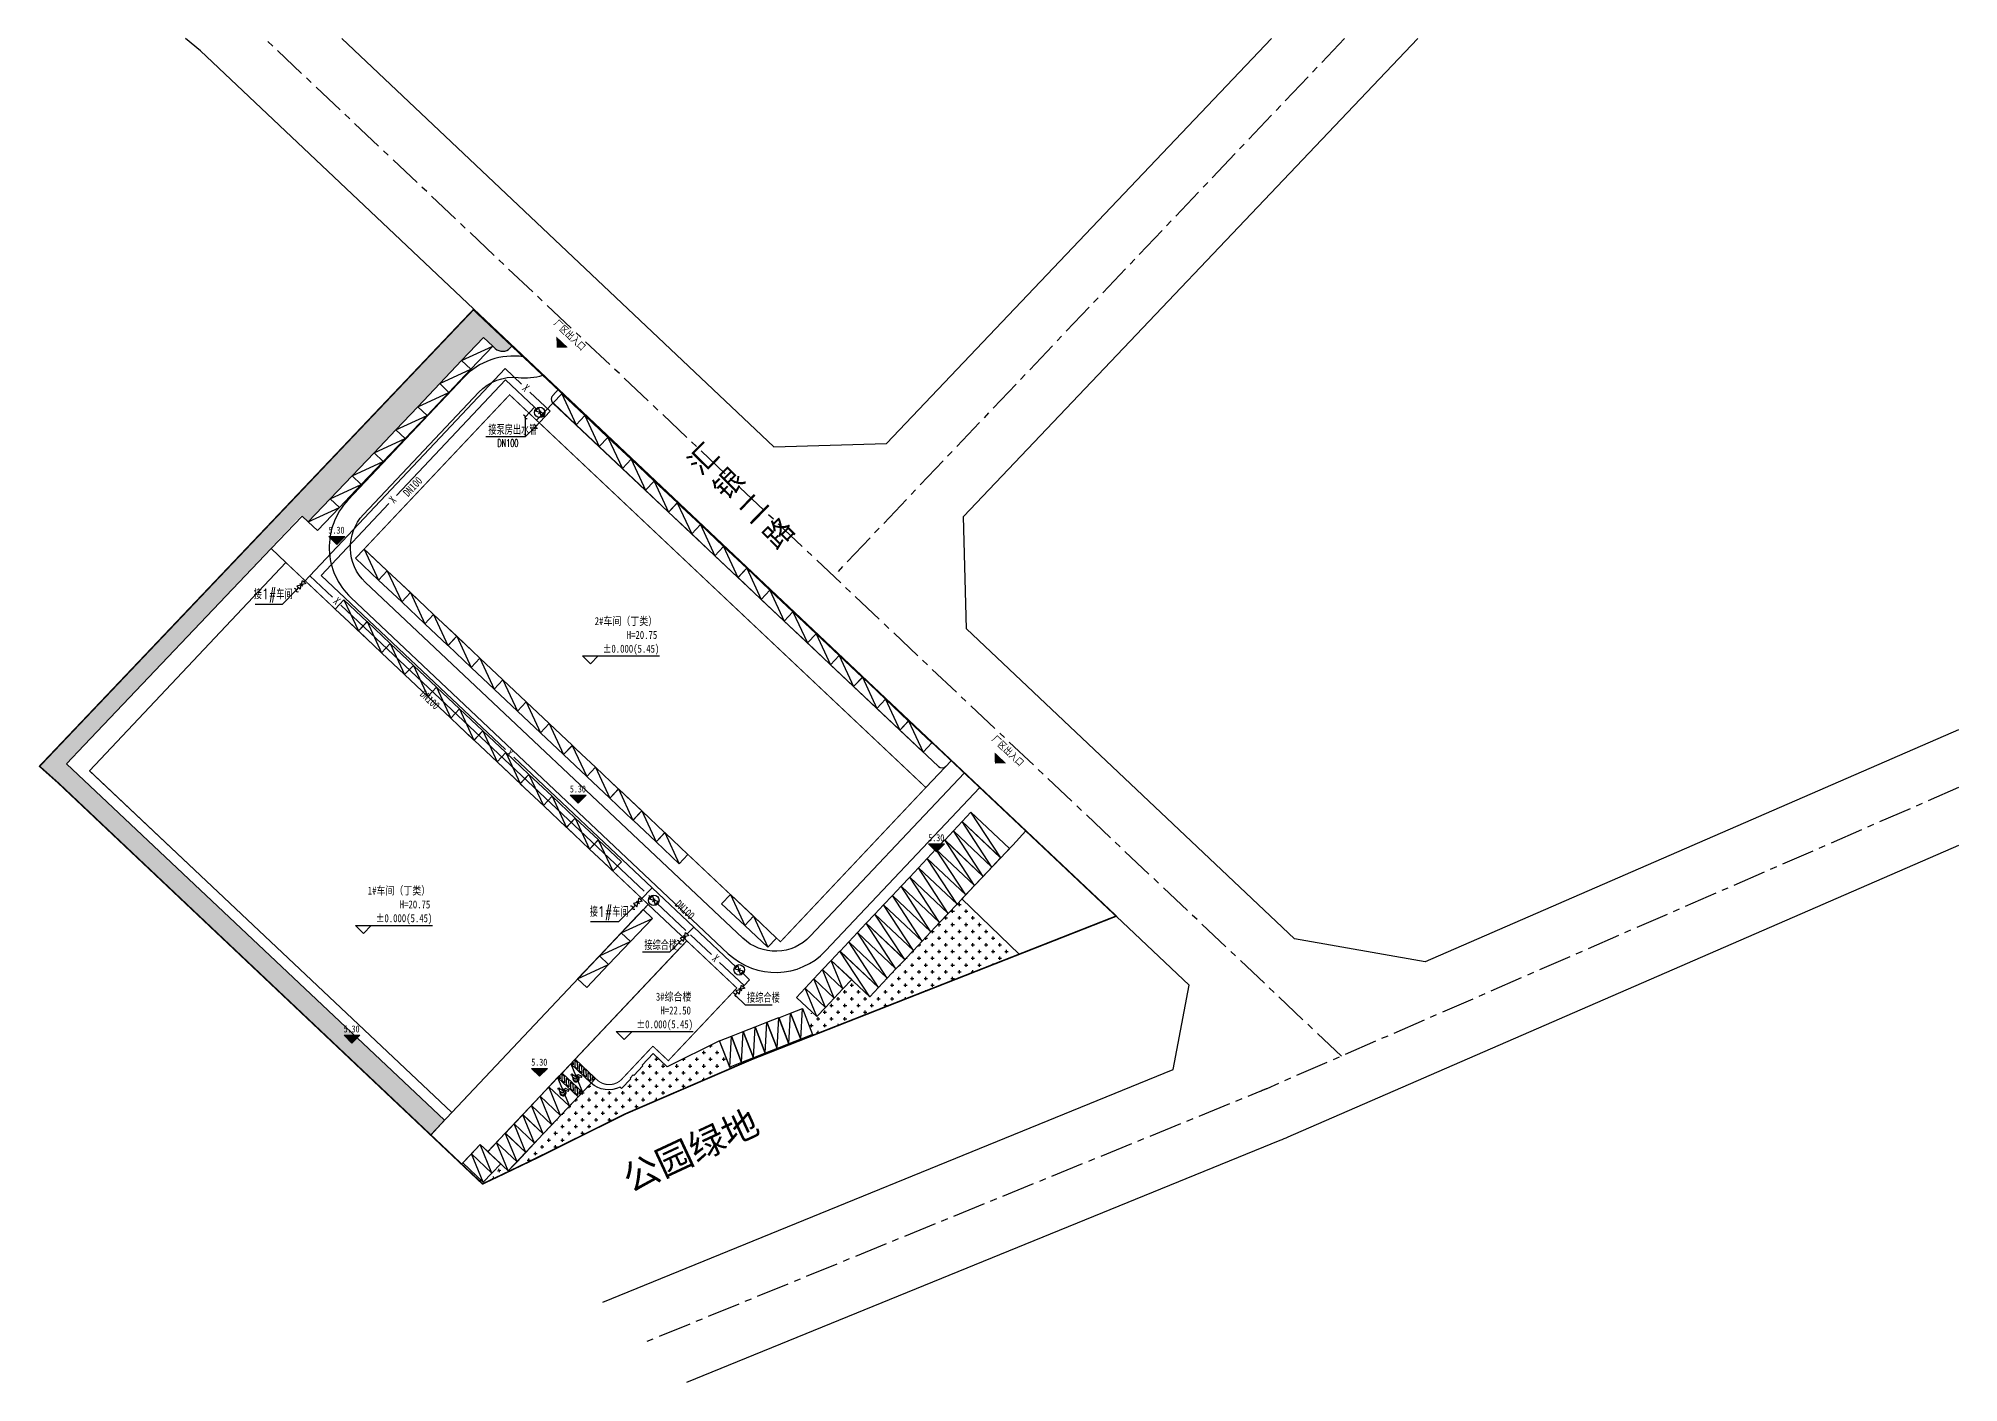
# Model space of a CAD drawing. Header units: millimetres. Extents: x 685119 to 686103, y 2545183 to 2545581.
# Drawn here: x 685740.4 to 686102.9, y 2545183 to 2545436.7 of the extents above; entities that cross this region are included whole.
import ezdxf

# ---------------------------------------------------------------- set-up
doc = ezdxf.new("R2010")
doc.units = ezdxf.units.MM
doc.header["$LTSCALE"] = 500
for name, pattern in [('CENTER', [2, 1.25, -0.25, 0.25, -0.25]), ('DASH', [0.35, 0.25, -0.1]), ('DASHED', [0.75, 0.5, -0.25]), ('DOTE', [2.42, 2, -0.2, 0.02, -0.2])]:
    doc.linetypes.add(name, pattern=pattern)
for name, color, linetype in [('1绿地填充', 116, 'Continuous'), ('2', 2, 'Continuous'), ('4', 4, 'Continuous'), ('9', 9, 'Continuous'), ('DIM_ELEV', 3, 'Continuous'), ('PIPE-消防', 1, 'Continuous'), ('PLAN_道路', 4, 'Continuous'), ('T1-图例$0$A-Car-Stnd', 155, 'Continuous'), ('T1-图例$0$A-Stnd', 7, 'Continuous'), ('TWT_ELEV', 3, 'Continuous'), ('TWT_LEAD', 3, 'Continuous'), ('TWT_TEXT', 7, 'Continuous'), ('VALVE_消防', 7, 'Continuous'), ('Z-道路中心线', 1, 'Continuous'), ('建筑', 4, 'Continuous')]:
    doc.layers.add(name, color=color, linetype=linetype)
doc.layers.add('JT-道路名称-BZ', color=7, linetype='Continuous', lineweight=5)
doc.styles.add('-宋', font='simsun_0.shx', dxfattribs={"width": 0.8})
doc.styles.add('_TCH_DIM', font='SIMPLEX.shx', dxfattribs={"width": 0.8, "bigfont": 'GBCBIG.shx'})
doc.styles.get("Standard").update_dxf_attribs({"font": 'simsun_0.shx'})
doc.styles.add('天正', font='simplex8.shx', dxfattribs={"width": 0.7, "bigfont": 'hztxt.shx'})
pattern_1 = [(0, (-685263.1373, -2544651.7945), (1.27, 1.27), [0.635, -1.905]), (90, (-685262.8198, -2544652.112), (-1.27, 1.27), [0.635, -1.905])]

# ---------------------------------------------------------------- blocks, each defined once
blk = doc.blocks.new('$TWTSYS$00000247')
at = {"elevation": 0}
blk.add_lwpolyline([(7, -101, -0.575183), (0, 0, 0.604745), (-11, 101, 16.924828)], format="xyb", dxfattribs=at)
blk = doc.blocks.new('JHRTYJF')
at = {"layer": '4'}
blk.add_lwpolyline([(696832.77, 2573175.73), (696826.79, 2573175.8), (696826.81, 2573178.19), (696832.8, 2573178.12)], close=True, dxfattribs=at)
blk.add_lwpolyline([(696826.81, 2573178.19), (696832.77, 2573175.73)], dxfattribs=at)
blk = doc.blocks.new('43TGTRHFD')
at = {"layer": '4'}
blk.add_lwpolyline([(685418.35, 2545245.02), (685420.75, 2545245.02), (685420.75, 2545239.72), (685418.35, 2545239.72)], close=True, dxfattribs=at)
blk.add_lwpolyline([(685418.35, 2545239.72), (685420.75, 2545245.02)], dxfattribs=at)
blk = doc.blocks.new('45TGHHSAAAA')
at = {"layer": '4'}
blk.add_lwpolyline([(685411.33, 2545246.79), (685413.73, 2545246.79), (685413.73, 2545236.79), (685411.33, 2545236.79)], close=True, dxfattribs=at)
blk.add_lwpolyline([(685411.33, 2545236.79), (685413.73, 2545246.79)], dxfattribs=at)
blk = doc.blocks.new('T1-图例$0$A$C6C161DE2')
at = {"layer": '9'}
blk.add_lwpolyline([(2400, 5300), (0, 0)], dxfattribs=at)
for points in [[(572, 2693), (609, 2827), (679, 2931), (752, 3001), (853, 3056), (827, 3173), (685, 3112), (563, 2987), (487, 2874), (444, 2691), (444, 2534), (496, 2376), (569, 2260), (700, 2135), (868, 2054), (1124, 2042), (1356, 2129), (1456, 2243), (1532, 2330), (1581, 2443), (1599, 2553), (1610, 2620), (1480, 2617), (1471, 2519), (1442, 2440), (1389, 2350), (1320, 2272), (1201, 2205), (1073, 2170), (932, 2182), (795, 2240), (714, 2292), (641, 2379), (589, 2473), (569, 2580)], [(971, 2668), (1029, 2644), (1637, 2644), (1912, 2124), (1953, 2086), (2011, 2080), (2084, 2115), (2113, 2164), (2110, 2225), (1889, 2812), (1854, 2861), (1819, 2882), (1242, 2879), (1218, 3060), (1535, 3066), (1570, 3109), (1555, 3156), (1544, 3176), (1532, 3197), (1186, 3197), (1137, 3430), (1102, 3482), (1041, 3520), (980, 3523), (892, 3497), (846, 3450), (834, 3415), (834, 3354), (945, 2711)]]:
    blk.add_lwpolyline(points, close=True, dxfattribs=at)
blk.add_circle((1038, 3709), 158, dxfattribs=at)
at = {"layer": 'T1-图例$0$A-Car-Stnd'}
for points in [[(0, 5300), (0, 0), (2400, 0), (2400, 5300)], [(3600, 0), (2400, 0), (2400, 5300), (3600, 5300)], [(3450, 4033), (3450, 3472), (2550, 2572), (2550, 3133)], [(3450, 2911), (3450, 2350), (2550, 1450), (2550, 2011)]]:
    blk.add_lwpolyline(points, close=True, dxfattribs=at)
for points in [[(2550, 4817), (2550, 5150), (2883, 5150)], [(3444, 5150), (3450, 5150), (3450, 4595), (2550, 3695), (2550, 4256), (3444, 5150)], [(2883, 5150), (2550, 4817), (2550, 5150), (2883, 5150)], [(3450, 5107), (3450, 4636)], [(3450, 4033), (3450, 3693)], [(2550, 2793), (2550, 3133)], [(3450, 1227), (2550, 327), (2550, 888), (3450, 1788), (3450, 1227)], [(3450, 666), (3450, 150), (2934, 150), (3450, 666)]]:
    blk.add_lwpolyline(points, dxfattribs=at)
blk = doc.blocks.new('A$C109832E5')
at = {"layer": '9', "linetype": 'Continuous'}
h = blk.add_hatch(dxfattribs=at)
h.set_pattern_fill('CROSS', color=256, scale=0.2)
h.set_pattern_definition(pattern_1)
edge = h.paths.add_edge_path()
edge.add_line((76.56, 49.48), (5.27, 116.72))
edge.add_line((5.27, 116.72), (49.52, 163.64))
edge.add_line((49.52, 163.64), (50.84, 162.39))
edge.add_line((50.84, 162.39), (83.92, 197.19))
edge.add_line((83.92, 197.19), (86.11, 195.12))
edge.add_arc((87.48, 196.58), 2, 226.6757, 316.4498)
edge.add_line((88.93, 195.2), (89.37, 195.66))
edge.add_line((89.37, 195.66), (83.09, 201.39))
edge.add_line((83.09, 201.39), (82, 202.43))
edge.add_line((82, 202.43), (0.11, 116.28))
edge.add_line((0.11, 116.28), (3.68, 113.1))
edge.add_line((3.68, 113.1), (73.95, 46.71))
edge.add_line((73.95, 46.71), (74.16, 46.94))
edge.add_line((74.16, 46.94), (76.56, 49.48))
h = blk.add_hatch(dxfattribs=at)
h.set_pattern_fill('CROSS', color=256, scale=0.2)
h.set_pattern_definition(pattern_1)
h.paths.add_polyline_path([(174.19, 91.24), (156.81, 72.81), (153.39, 76.04), (146.81, 69.05), (144.16, 70.74), (146.03, 65.68), (185, 80.82)])
h = blk.add_hatch(dxfattribs=at)
h.set_pattern_fill('CROSS', color=256, scale=0.2)
h.set_pattern_definition(pattern_1)
edge = h.paths.add_edge_path()
edge.add_arc((107.5, 59.99), 4.77, 226.7499, 297.4049)
edge.add_line((109.69, 55.76), (109.98, 55.48))
edge.add_line((109.98, 55.48), (111.7, 57.3))
edge.add_line((111.7, 57.3), (111.56, 57.44))
edge.add_line((111.56, 57.44), (112.14, 58.06))
edge.add_line((112.14, 58.06), (112.29, 57.92))
edge.add_line((112.29, 57.92), (114, 59.74))
edge.add_line((114, 59.74), (113.86, 59.88))
edge.add_line((113.86, 59.88), (115.92, 62.06))
edge.add_line((115.92, 62.06), (118.56, 59.57))
edge.add_line((118.56, 59.57), (128.45, 64.46))
edge.add_line((128.45, 64.46), (130.51, 59.23))
edge.add_line((130.51, 59.23), (110.71, 50.7))
edge.add_line((110.71, 50.7), (93.53, 42.16))
edge.add_line((93.53, 42.16), (88.64, 39.82))
edge.add_line((88.64, 39.82), (88.58, 39.93))
edge.add_line((88.58, 39.93), (104.23, 56.52))
h = blk.add_hatch(dxfattribs=at)
h.set_pattern_fill('CROSS', color=256, scale=0.2, angle=10)
h.set_pattern_definition([(10, (-685263.1373, -2544651.7945), (1.0301726607, 1.47123903196), [0.635, -1.905]), (100, (-685262.7695, -2544652.052), (-1.47123903196, 1.0301726607), [0.635, -1.905])])
h.paths.add_polyline_path([(80, 41.44), (79.78, 41.2), (83.72, 37.48), (88.64, 39.81), (88.58, 39.93), (87.15, 41.29), (83.85, 37.8)])
at = {"layer": 'DIM_ELEV'}
for points in [[(97.72, 195.24), (99.84, 195.3), (97.66, 197.36)], [(180.42, 116.8), (182.54, 116.86), (180.36, 118.92)]]:
    blk.add_hatch(color=256, dxfattribs=at).paths.add_polyline_path(points)
at = {"layer": 'TWT_ELEV'}
for points in [[(56.22, 158.15), (54.72, 159.65), (57.72, 159.65)], [(101.79, 109.31), (100.29, 110.81), (103.29, 110.81)], [(169.42, 100.12), (167.92, 101.62), (170.92, 101.62)], [(59.08, 64.04), (57.58, 65.54), (60.58, 65.54)], [(94.49, 57.78), (92.99, 59.28), (95.99, 59.28)]]:
    blk.add_hatch(color=256, dxfattribs=at).paths.add_polyline_path(points)
at = {"layer": '1绿地填充', "linetype": 'Continuous'}
blk.add_line((85.18, 38.17), (85.18, 38.17), dxfattribs=at)
at = {"layer": '4', "linetype": 'CENTER', "ltscale": 0.01}
blk.add_line((246.42, 253.61), (149.98, 152.16), dxfattribs=at)
at = {"layer": '4', "ltscale": 5}
for p, q in [((86.11, 195.12), (85.65, 195.53)), ((89.25, 195.54), (88.93, 195.2)), ((97.02, 184.82), (169.75, 116.23)), ((167.39, 112.27), (172.22, 117.39))]:
    blk.add_line(p, q, dxfattribs=at)
at = {"layer": '4', "linetype": 'DASH', "ltscale": 5}
for p, q in [((98.66, 186.57), (93.93, 181.56)), ((98.09, 187.42), (96.97, 186.24))]:
    blk.add_line(p, q, dxfattribs=at)
at = {"layer": '4', "ltscale": 2.5}
blk.add_line((77.93, 50.94), (73.94, 46.72), dxfattribs=at)
at = {"layer": '4'}
for points in [[(106.44, 15.16), (214.09, 59.05), (217.08, 75.01), (30.51, 251.27), (27.65, 253.61)], [(138.69, 176.58), (159.97, 177.18)], [(175.05, 142.23), (174.48, 163.42)], [(362.31, 123.17), (261.66, 79.38), (237, 83.7), (175.05, 142.23)]]:
    blk.add_lwpolyline(points, dxfattribs=at)
at = {"layer": '4', "linetype": 'CENTER', "ltscale": 0.01, "flags": 128}
blk.add_lwpolyline([(245.84, 61.6), (42.59, 253.61)], dxfattribs=at)
at = {"layer": '4', "ltscale": 50}
for points in [[(138.69, 176.58), (57.15, 253.61)], [(232.63, 253.61), (159.97, 177.18)], [(174.48, 163.42), (260.22, 253.61)]]:
    blk.add_lwpolyline(points, dxfattribs=at)
at = {"layer": '4', "ltscale": 2.5}
blk.add_lwpolyline([(43.81, 157.35), (49.67, 163.5), (50.84, 162.39)], dxfattribs=at)
at = {"layer": '4', "linetype": 'CENTER', "ltscale": 0.01, "flags": 128}
blk.add_lwpolyline([(362.31, 112.26), (231.72, 55.45, -0.005813), (230.43, 54.91), (114.34, 7.58)], format="xyb", dxfattribs=at)
at = {"layer": '4'}
blk.add_lwpolyline([(183.78, 101.4), (186.29, 104.07), (203.31, 88.02), (185, 80.82), (174.19, 91.24)], close=True, dxfattribs=at)
blk.add_lwpolyline([(362.31, 101.36), (235.71, 46.28, -0.005813), (234.21, 45.65), (122.23, 0)], format="xyb", dxfattribs=at)
at = {"layer": '4', "linetype": 'Continuous'}
blk.add_lwpolyline([(128.45, 64.46), (118.56, 59.57), (115.91, 62.06), (113.86, 59.88), (114, 59.74), (112.29, 57.92), (112.14, 58.06), (111.56, 57.44), (111.7, 57.3), (109.98, 55.48), (109.69, 55.76, -0.318444), (104.23, 56.52), (88.58, 39.93), (88.64, 39.82), (110.7, 50.7), (130.51, 59.23)], format="xyb", close=True, dxfattribs=at)
at = {"layer": '4', "ltscale": 5}
for centre, radius, end in [((87.48, 196.58), 2, 316.4498), ((170.44, 116.96), 1, 316.6757)]:
    blk.add_arc(centre, radius, 226.6757, end, dxfattribs=at)
at = {"layer": '4', "linetype": 'DASH', "ltscale": 5}
blk.add_arc((97.7, 185.55), 1, 136.6757, 226.6757, dxfattribs=at)
at = {"layer": 'DIM_ELEV'}
for p, q in [((104.07, 135.61), (102.57, 137.11)), ((102.57, 137.11), (117.14, 137.11)), ((104.07, 135.61), (105.57, 137.11)), ((61.23, 84.76), (59.73, 86.26)), ((59.73, 86.26), (74.3, 86.26)), ((61.23, 84.76), (62.73, 86.26)), ((110.44, 64.75), (108.94, 66.25)), ((108.94, 66.25), (123.5, 66.25)), ((110.44, 64.75), (111.94, 66.25))]:
    blk.add_line(p, q, dxfattribs=at)
at = {"layer": 'PLAN_道路', "linetype": 'Continuous'}
blk.add_lwpolyline([(61.23, 163.76), (83.02, 186.86, -0.231662), (90.43, 189.64, 0.091531), (95.13, 190.05), (91.42, 193.55, 0.244105), (80.11, 189.6), (58.32, 166.5, 0.414219), (58.86, 148.12), (130.11, 80.92, 0.41397), (148.48, 81.45), (177.6, 112.27), (174.66, 115.04), (145.58, 84.2, -0.414214), (132.86, 83.83), (61.6, 151.03, -0.41422), (61.23, 163.76)], format="xyb", close=True, dxfattribs=at)
blk.add_lwpolyline([(9.55, 115.44), (9.55, 115.44), (77.93, 50.94), (101.91, 76.36), (101.91, 76.36), (114.26, 89.46), (114.26, 89.46), (114.99, 90.22), (122.26, 83.36), (101.2, 61.03), (84.73, 43.57), (83.3, 44.93), (80, 41.44), (79.78, 41.21), (73.95, 46.71), (76.56, 49.48), (5.23, 116.76), (8.54, 120.24), (43.81, 157.35), (46.6, 154.72), (9.55, 115.44), (9.55, 115.44)], close=True, dxfattribs=at)
at = {"layer": 'TWT_ELEV'}
for p, q in [((56.22, 158.15), (54.72, 159.65)), ((54.72, 159.65), (57.72, 159.65)), ((56.22, 158.15), (57.72, 159.65)), ((101.79, 109.31), (100.29, 110.81)), ((100.29, 110.81), (103.29, 110.81)), ((101.79, 109.31), (103.29, 110.81)), ((169.42, 100.12), (167.92, 101.62)), ((167.92, 101.62), (170.92, 101.62)), ((169.42, 100.12), (170.92, 101.62)), ((59.08, 64.04), (57.58, 65.54)), ((57.58, 65.54), (60.58, 65.54)), ((59.08, 64.04), (60.58, 65.54)), ((94.49, 57.78), (92.99, 59.28)), ((92.99, 59.28), (95.99, 59.28)), ((94.49, 57.78), (95.99, 59.28))]:
    blk.add_line(p, q, dxfattribs=at)
at = {"layer": 'Z-道路中心线', "linetype": 'DOTE', "ltscale": 0.003, "const_width": 0.3}
blk.add_lwpolyline([(203.32, 88.01), (82, 202.43), (0.11, 116.28), (3.68, 113.1), (83.72, 37.48), (86.84, 38.95), (91.26, 41.07), (93.53, 42.16), (110.7, 50.7), (134.61, 61)], close=True, dxfattribs=at)
at = {"layer": '建筑', "const_width": 0.2}
for points in [[(139.95, 83.17), (61.38, 157.27), (88.83, 186.37), (167.39, 112.27)], [(9.55, 115.44), (77.93, 50.94), (114.98, 90.22), (46.6, 154.72)]]:
    blk.add_lwpolyline(points, close=True, dxfattribs=at)
blk.add_lwpolyline([(128.81, 77.19), (122.26, 83.36), (101.19, 61.03), (105.34, 57.12, 0.414214), (110.01, 57.25), (115.87, 63.47)], format="xyb", dxfattribs=at)
blk.add_lwpolyline([(128.81, 77.19), (131.72, 74.44), (118.78, 60.73), (115.87, 63.47)], dxfattribs=at)
at = {"xscale": 1.002713087290779, "yscale": 1.002713087290779, "zscale": 1.002713087290779}
for p, rotation in [((1413560.26, -2268617.79), 47.07561434724278), ((1413556.13, -2268622.14), 47.07561434724278), ((1413552, -2268626.49), 47.07561434724278), ((-2263003.99, -1422414.95), 317.30624363396), ((1413547.86, -2268630.84), 47.07561434724278), ((-2262999.63, -1422419.07), 317.30624363396), ((1413543.73, -2268635.18), 47.07561434724278), ((-2262995.26, -1422423.18), 317.30624363396), ((1413539.59, -2268639.53), 47.07561434724278), ((-2262990.9, -1422427.3), 317.30624363396), ((1413535.46, -2268643.88), 47.07561434724278), ((1413531.33, -2268648.23), 47.07561434724278), ((-2262986.53, -1422431.42), 317.30624363396), ((-2262982.17, -1422435.53), 317.30624363396), ((-2262977.8, -1422439.65), 317.30624363396), ((-2263160.06, -1422255.26), 317.3014590761614), ((-2262973.44, -1422443.76), 317.30624363396), ((-2263155.7, -1422259.37), 317.3014590761614), ((-2262969.07, -1422447.88), 317.30624363396), ((-2263151.33, -1422263.49), 317.3014590761614), ((-2262964.71, -1422452), 317.30624363396), ((-2263163.88, -1422264.85), 317.3014590761614), ((-2262960.34, -1422456.11), 317.30624363396), ((-2263159.51, -1422268.97), 317.3014590761614), ((-2263146.97, -1422267.61), 317.3014590761614), ((-2263155.15, -1422273.09), 317.3014590761614), ((-2263142.6, -1422271.73), 317.3014590761614), ((-2262955.98, -1422460.23), 317.30624363396), ((-2263150.78, -1422277.21), 317.3014590761614), ((-2263138.24, -1422275.84), 317.3014590761614), ((-2262951.61, -1422464.35), 317.30624363396), ((-2263146.42, -1422281.32), 317.3014590761614), ((-2263133.87, -1422279.96), 317.3014590761614), ((-2262947.25, -1422468.46), 317.30624363396), ((-2263142.06, -1422285.44), 317.3014590761614), ((-2263129.51, -1422284.08), 317.3014590761614), ((-2262942.88, -1422472.58), 317.30624363396), ((-2263125.14, -1422288.19), 317.3014590761614), ((-2262938.52, -1422476.7), 317.30624363396), ((-2263137.69, -1422289.56), 317.3014590761614), ((-2263120.78, -1422292.31), 317.3014590761614), ((-2263133.33, -1422293.67), 317.3014590761614), ((-2263116.41, -1422296.43), 317.3014590761614), ((-2263128.96, -1422297.79), 317.3014590761614), ((-2263124.6, -1422301.91), 317.3014590761614), ((-2263112.05, -1422300.54), 317.3014590761614), ((-2263120.23, -1422306.02), 317.3014590761614), ((-2263107.68, -1422304.66), 317.3014590761614), ((-2263115.87, -1422310.14), 317.3014590761614), ((-2263103.32, -1422308.78), 317.3014590761614), ((-2263090.95, -1422320.44), 317.3014590761614), ((1413590.4, -2268725.74), 47.07561434724278), ((-2263086.59, -1422324.55), 317.3014590761614), ((1413586.26, -2268730.09), 47.07561434724278), ((1413582.13, -2268734.44), 47.07561434724278)]:
    blk.add_blockref('JHRTYJF', p, dxfattribs=dict(at, rotation=rotation))
for name, p, rotation in [('45TGHHSAAAA', (1381514.61, -2244882.33), 46.67571078562544), ('45TGHHSAAAA', (1381516.26, -2244880.59), 46.67571078562544), ('45TGHHSAAAA', (1381511.32, -2244885.82), 46.67571078562544), ('45TGHHSAAAA', (1381512.97, -2244884.08), 46.67571078562544), ('45TGHHSAAAA', (1381508.03, -2244889.32), 46.67571078562544), ('45TGHHSAAAA', (1381509.67, -2244887.57), 46.67571078562544), ('45TGHHSAAAA', (1381504.73, -2244892.81), 46.67571078562544), ('45TGHHSAAAA', (1381506.38, -2244891.06), 46.67571078562544), ('45TGHHSAAAA', (1381501.44, -2244896.3), 46.67571078562544), ('45TGHHSAAAA', (1381503.09, -2244894.55), 46.67571078562544), ('45TGHHSAAAA', (1381498.15, -2244899.79), 46.67571078562544), ('45TGHHSAAAA', (1381499.79, -2244898.05), 46.67571078562544), ('45TGHHSAAAA', (1381494.85, -2244903.28), 46.67571078562544), ('45TGHHSAAAA', (1381496.5, -2244901.54), 46.67571078562544), ('45TGHHSAAAA', (1381491.56, -2244906.78), 46.67571078562544), ('45TGHHSAAAA', (1381493.21, -2244905.03), 46.67571078562544), ('43TGTRHFD', (1381480.51, -2244915.91), 46.67571079169093), ('43TGTRHFD', (1381482.16, -2244914.16), 46.67571079169093), ('43TGTRHFD', (1381483.81, -2244912.42), 46.67571079169093), ('43TGTRHFD', (1381478.87, -2244917.66), 46.67571079169093), ('43TGTRHFD', (293488.66, -2619476.32), 21.46147902869366), ('43TGTRHFD', (293490.9, -2619475.44), 21.46147902869366), ('43TGTRHFD', (293477.5, -2619480.71), 21.46147902869366), ('43TGTRHFD', (293479.73, -2619479.83), 21.46147902869366), ('43TGTRHFD', (293481.96, -2619478.95), 21.46147902869366), ('43TGTRHFD', (293484.2, -2619478.07), 21.46147902869366), ('43TGTRHFD', (293486.43, -2619477.19), 21.46147902869366), ('43TGTRHFD', (1381430.52, -2244936.3), 46.67571077331962), ('43TGTRHFD', (1381427.23, -2244939.79), 46.67571077331962), ('43TGTRHFD', (1381428.88, -2244938.05), 46.67571077331962), ('43TGTRHFD', (1381423.94, -2244943.28), 46.67571077331962), ('43TGTRHFD', (1381425.58, -2244941.54), 46.67571077331962), ('43TGTRHFD', (1379529.64, -2246107.7), 46.6275403398724), ('43TGTRHFD', (1381420.64, -2244946.78), 46.67571077331962), ('43TGTRHFD', (1381422.29, -2244945.03), 46.67571077331962), ('43TGTRHFD', (1379527.99, -2246109.45), 46.6275403398724)]:
    blk.add_blockref(name, p, dxfattribs=dict(rotation=rotation))
at = {"layer": 'T1-图例$0$A-Stnd', "xscale": 0.001, "yscale": 0.001, "zscale": 0.001, "rotation": 46.67571078596392}
for p in [(100.11, 52.15), (102.58, 54.77)]:
    blk.add_blockref('T1-图例$0$A$C6C161DE2', p, dxfattribs=at)
at = {"linetype": 'DASHED', "insert": (122.01, 173.82, -9994.4), "char_height": 4, "width": 22.0358, "attachment_point": 1, "rotation": 45.4019}
blk.add_mtext('汇\\P银\\P二\\P路', dxfattribs=at)
at = {"layer": 'DIM_ELEV', "color": 7, "style": '-宋', "width": 0.8}
for s, height, p in [('2#车间（丁类）', 1.511, (104.89, 142.91)), ('H=20.75', 1.511, (110.94, 140.31)), ('%%p0.000(5.45)', 1.5105, (106.4, 137.71)), ('1#车间（丁类）', 1.511, (62.05, 92.06)), ('H=20.75', 1.511, (68.1, 89.46)), ('%%p0.000(5.45)', 1.5105, (63.56, 86.86)), ('3#综合楼', 1.511, (116.44, 72.05)), ('H=22.50', 1.511, (117.3, 69.45)), ('%%p0.000(5.45)', 1.5105, (112.77, 66.85))]:
    blk.add_text(s, height=height, dxfattribs=at).set_placement(p)
at = {"layer": 'JT-道路名称-BZ', "linetype": 'Continuous'}
blk.add_text('公园绿地', height=5, rotation=25, dxfattribs=at).set_placement((111.66, 35.74))
at = {"layer": 'TWT_ELEV', "color": 7, "style": '-宋', "width": 0.8}
for p in [(54.65, 160.17), (100.21, 111.34), (167.85, 102.14), (57.5, 66.06), (92.92, 59.8)]:
    blk.add_text('5.30', height=1.322, dxfattribs=at).set_placement(p)
at = {"layer": 'TWT_TEXT', "style": '-宋', "width": 0.8}
for p in [(97.05, 199.7), (179.75, 121.26)]:
    blk.add_text('厂区出入口', height=1.322, rotation=316.628, dxfattribs=at).set_placement(p)
blk = doc.blocks.new('$VALVE$00000296')
for points in [[(-125, 72), (-125, -72), (125, 72), (125, -72), (-125, 72)], [(0, 60), (0, -64)]]:
    blk.add_lwpolyline(points)
for p in [(-125, 0), (125, 0)]:
    blk.add_point(p)

msp = doc.modelspace()

# ---------------------------------------------------------------- linework, layer by layer
at = {"layer": '2', "ltscale": 2.5}
for centre in [(685835.07, 2545366.1), (685856.6, 2545274.04), (685872.71, 2545260.91)]:
    msp.add_circle(centre, 0.989, dxfattribs=at)
at = {"layer": 'PIPE-消防', "linetype": 'Continuous', "ltscale": 0.0125}
for p, q in [((685791.68, 2545335.27), (685828.53, 2545374.35)), ((685808.04, 2545350.44), (685828.59, 2545372.23)), ((685828.53, 2545374.35), (685831.65, 2545371.4)), ((685828.59, 2545372.23), (685834.06, 2545367.06)), ((685833.21, 2545369.93), (685837.03, 2545366.33)), ((685834.06, 2545367.06), (685832.33, 2545365.22)), ((685834.06, 2545367.06), (685834.53, 2545366.62)), ((685836, 2545365.24), (685834.26, 2545363.4)), ((685835.62, 2545365.59), (685836, 2545365.24)), ((685837.03, 2545366.33), (685836, 2545365.24)), ((685793.8, 2545335.33), (685806.57, 2545348.88)), ((685789.56, 2545333.03), (685789.1, 2545332.54)), ((685791.68, 2545335.27), (685790.59, 2545334.12)), ((685791.68, 2545335.27), (685795.97, 2545331.22)), ((685828.61, 2545302.5), (685793.8, 2545335.33)), ((685797.53, 2545329.75), (685854.78, 2545275.75)), ((685856.26, 2545276.42), (685830.17, 2545301.03)), ((685856.26, 2545276.42), (685854.12, 2545274.2)), ((685855.66, 2545274.93), (685856.05, 2545274.55)), ((685864.13, 2545269), (685856.26, 2545276.42)), ((685853.08, 2545273.11), (685852.62, 2545272.63)), ((685857.15, 2545273.52), (685862.66, 2545268.32)), ((685864.13, 2545269), (685862.9, 2545267.69)), ((685863.54, 2545267.5), (685867.47, 2545263.79)), ((685872.16, 2545261.42), (685864.13, 2545269)), ((685861.87, 2545266.6), (685861.41, 2545266.11)), ((685869.02, 2545262.32), (685873.65, 2545257.96)), ((685874.68, 2545259.05), (685873.25, 2545260.4)), ((685871.95, 2545256.17), (685872.41, 2545256.65)), ((685873.44, 2545257.74), (685873.65, 2545257.96)), ((685873.65, 2545257.96), (685874.68, 2545259.05))]:
    msp.add_line(p, q, dxfattribs=at)
at = {"layer": 'TWT_LEAD'}
for p, q in [((685832.33, 2545365.22), (685832.33, 2545361.47)), ((685832.33, 2545361.47), (685824.9, 2545361.47)), ((685834.26, 2545363.4), (685832.33, 2545361.47)), ((685789.1, 2545332.54), (685786.44, 2545329.88)), ((685786.44, 2545329.88), (685781.36, 2545329.88)), ((685852.62, 2545272.63), (685849.96, 2545269.97)), ((685849.96, 2545269.97), (685844.66, 2545269.97)), ((685859.53, 2545264.23), (685854.45, 2545264.23)), ((685861.4, 2545266.1), (685859.53, 2545264.23)), ((685871.95, 2545256.17), (685873.82, 2545254.3)), ((685873.82, 2545254.3), (685878.93, 2545254.3))]:
    msp.add_line(p, q, dxfattribs=at)

# ---------------------------------------------------------------- block references
at = {"layer": '2', "xscale": 0.0049, "yscale": 0.0049, "zscale": 0.0049, "rotation": 46.67571080306834}
for p in [(685832.33, 2545365.22), (685834.26, 2545363.4), (685789.1, 2545332.54), (685852.62, 2545272.63), (685861.41, 2545266.11), (685871.95, 2545256.17)]:
    msp.add_blockref('$TWTSYS$00000247', p, dxfattribs=at)
at = {"layer": 'TWT_TEXT', "ltscale": 2.5}
msp.add_blockref('A$C109832E5', (685740.55, 2545183.05), dxfattribs=at)
at = {"layer": 'VALVE_消防', "xscale": -0.006, "yscale": -0.006, "zscale": 0.006}
for p, rotation in [((685835.08, 2545366.11), 316.6751317340215), ((685790.07, 2545333.57), 226.6755120846559), ((685853.6, 2545273.65), 226.1971158460914), ((685856.6, 2545274.04), 316.6751317337411), ((685862.38, 2545267.14), 226.6757107876606), ((685872.71, 2545260.91), 136.6756991210356), ((685872.93, 2545257.2), 226.6757107869656)]:
    msp.add_blockref('$VALVE$00000296', p, dxfattribs=dict(at, rotation=rotation))

# ---------------------------------------------------------------- texts
at = {"layer": 'TWT_LEAD', "color": 7, "style": '_TCH_DIM', "width": 0.8}
for s, p in [('接泵房出水管', (685825.37, 2545361.87)), ('接1#车间', (685781.08, 2545330.85)), ('接1#车间', (685844.49, 2545270.94)), ('接综合楼', (685854.82, 2545264.63)), ('接综合楼', (685874.21, 2545254.7))]:
    msp.add_text(s, height=1.929, dxfattribs=at).set_placement(p)
at = {"layer": 'TWT_TEXT', "style": '-宋', "width": 0.8}
for s, height, rotation, p in [('X', 1.51, 316.6757, (685831.64, 2545370.46)), ('DN100', 1.511, 46.6757, (685810.22, 2545350.08)), ('X', 1.51, 46.6757, (685807.55, 2545348.83)), ('X', 1.51, 316.6757, (685795.96, 2545330.28)), ('DN100', 1.511, 316.6757, (685812.34, 2545312.75)), ('X', 1.51, 316.6757, (685828.59, 2545301.56)), ('DN100', 1.511, 316.6757, (685860.46, 2545273.11)), ('X', 1.51, 316.6757, (685867.45, 2545262.85))]:
    msp.add_text(s, height=height, rotation=rotation, dxfattribs=at).set_placement(p)
at = {"layer": 'TWT_TEXT', "style": '天正', "width": 0.525}
msp.add_text('DN100', height=1.4, dxfattribs=at).set_placement((685827.07, 2545359.62))

doc.saveas('drawing.dxf')
